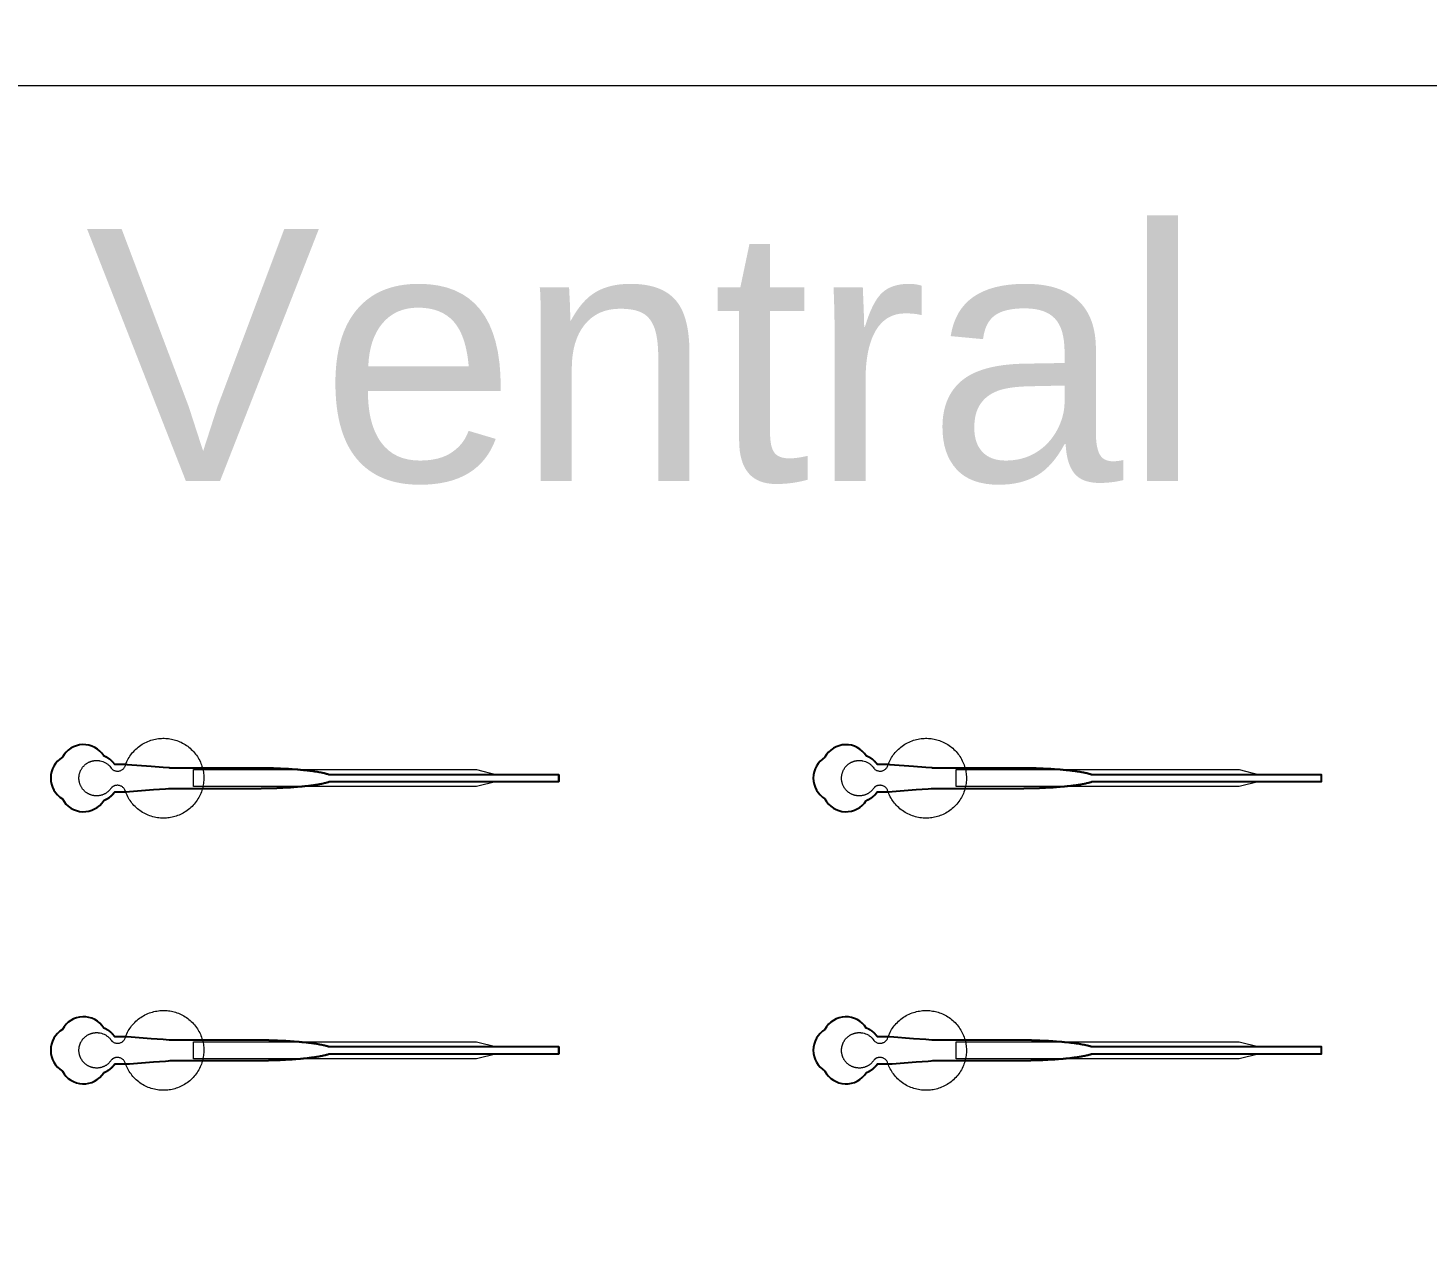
# Model space of a CAD drawing. Header units: inches. Extents: x -52997 to 52003, y -52254 to 52746.
# Drawn here: x -4545 to 5746, y 8292 to 17323 of the extents above; entities that cross this region are included whole.
import ezdxf

# ---------------------------------------------------------------- set-up
doc = ezdxf.new("R2010")
doc.units = ezdxf.units.IN
doc.header["$MEASUREMENT"] = 0
doc.layers.add('1', color=1, linetype='Continuous')
doc.layers.add('2', color=140, linetype='Continuous', lineweight=0)
doc.layers.add('3', color=90, linetype='Continuous', lineweight=0)
doc.styles.get("Standard").update_dxf_attribs({"font": 'Arial.ttf'})

msp = doc.modelspace()

# ---------------------------------------------------------------- linework, layer by layer
at = {"layer": '1'}
for points in [[(-16283, -47486), (0, -47486), (16283, -47486, 5.999107)], [(-16250, -47286), (0, -47286), (16250, -47286, 5.986812)], [(-13686, -45486), (0, -45486), (13686, -45486, 6.794322)], [(-3989, 11646), (-3988, 11647), (-3987, 11647), (-3986, 11647), (-3986, 11648), (-3985, 11648), (-3984, 11648), (-3983, 11649), (-3982, 11649), (-3981, 11649), (-3981, 11650), (-3980, 11650), (-3979, 11650), (-3978, 11651), (-3977, 11651), (-3976, 11652), (-3975, 11652), (-3975, 11653), (-3974, 11653), (-3973, 11653), (-3972, 11654), (-3971, 11654), (-3970, 11655), (-3969, 11655), (-3969, 11656), (-3968, 11656), (-3967, 11657), (-3966, 11657), (-3965, 11658), (-3964, 11658), (-3963, 11658), (-3963, 11659), (-3962, 11659), (-3961, 11660), (-3960, 11661), (-3959, 11661), (-3958, 11662), (-3957, 11662), (-3957, 11663), (-3956, 11663), (-3955, 11664), (-3954, 11664), (-3953, 11665), (-3952, 11665), (-3952, 11666), (-3951, 11667), (-3950, 11667), (-3949, 11668), (-3948, 11668), (-3947, 11669), (-3947, 11670), (-3946, 11670), (-3945, 11671), (-3944, 11671), (-3943, 11672), (-3943, 11673), (-3942, 11673), (-3941, 11674), (-3940, 11675), (-3939, 11675), (-3939, 11676), (-3938, 11677), (-3937, 11677), (-3936, 11678), (-3935, 11679), (-3935, 11679), (-3934, 11680), (-3933, 11681), (-3932, 11681), (-3932, 11682), (-3931, 11683), (-3930, 11683), (-3929, 11684), (-3929, 11685), (-3928, 11685), (-3927, 11686), (-3927, 11687), (-3926, 11688), (-3925, 11688), (-3924, 11689), (-3924, 11690), (-3923, 11690), (-3922, 11691), (-3922, 11692), (-3921, 11693), (-3920, 11693), (-3920, 11694), (-3919, 11695), (-3918, 11696), (-3918, 11696), (-3917, 11697), (-3916, 11698), (-3916, 11699), (-3915, 11699), (-3914, 11700), (-3914, 11701), (-3913, 11702), (-3913, 11702), (-3912, 11703), (-3911, 11704), (-3911, 11705), (-3910, 11705), (-3910, 11706), (-3909, 11707), (-3909, 11708), (-3908, 11709), (-3908, 11709), (-3907, 11710), (-3863, 11710), (-3842, 11710), (-3831, 11710), (-3828, 11710), (-3827, 11710), (-3827, 11710), (-3827, 11710), (-3827, 11710), (-3827, 11710), (-3827, 11710), (-3826, 11710), (-3826, 11710), (-3825, 11710), (-3824, 11710), (-3821, 11710), (-3799, 11712), (-3623, 11726), (-3534, 11732), (-3512, 11734), (-3501, 11735), (-3501, 11735), (-3501, 11735), (-3501, 11735), (-3501, 11735), (-3500, 11735), (-3500, 11735), (-3240, 11735), (-3233, 11735), (-3221, 11735), (-3120, 11735), (-2919, 11735), (-2907, 11735), (-2900, 11735), (-2897, 11735), (-2896, 11735), (-2895, 11735), (-2895, 11735), (-2895, 11735), (-2895, 11735), (-2895, 11735), (-2895, 11735), (-2894, 11735), (-2890, 11735), (-2885, 11735), (-2880, 11735), (-2876, 11735), (-2871, 11735), (-2867, 11735), (-2862, 11735), (-2857, 11735), (-2853, 11735), (-2848, 11735), (-2843, 11735), (-2838, 11735), (-2834, 11735), (-2829, 11736), (-2824, 11736), (-2819, 11736), (-2815, 11736), (-2810, 11736), (-2805, 11736), (-2800, 11736), (-2795, 11736), (-2791, 11736), (-2786, 11736), (-2781, 11736), (-2776, 11737), (-2771, 11737), (-2767, 11737), (-2762, 11737), (-2757, 11737), (-2752, 11737), (-2747, 11737), (-2742, 11738), (-2738, 11738), (-2733, 11738), (-2728, 11738), (-2723, 11738), (-2718, 11738), (-2713, 11739), (-2709, 11739), (-2704, 11739), (-2699, 11739), (-2694, 11739), (-2689, 11740), (-2685, 11740), (-2680, 11740), (-2675, 11740), (-2670, 11741), (-2665, 11741), (-2661, 11741), (-2656, 11741), (-2651, 11742), (-2647, 11742), (-2642, 11742), (-2637, 11742), (-2632, 11743), (-2628, 11743), (-2623, 11743), (-2618, 11743), (-2614, 11744), (-2609, 11744), (-2605, 11744), (-2600, 11745), (-2595, 11745), (-2593, 11745), (-2591, 11745), (-2589, 11746), (-2586, 11746), (-2584, 11746), (-2582, 11746), (-2579, 11746), (-2577, 11746), (-2575, 11747), (-2573, 11747), (-2571, 11747), (-2568, 11747), (-2566, 11747), (-2564, 11747), (-2562, 11748), (-2559, 11748), (-2557, 11748), (-2555, 11748), (-2553, 11748), (-2551, 11749), (-2549, 11749), (-2546, 11749), (-2544, 11749), (-2542, 11749), (-2540, 11750), (-2538, 11750), (-2536, 11750), (-2533, 11750), (-2531, 11750), (-2529, 11751), (-2527, 11751), (-2525, 11751), (-2523, 11751), (-2521, 11751), (-2519, 11752), (-2517, 11752), (-2515, 11752), (-2513, 11752), (-2510, 11752), (-2508, 11753), (-2506, 11753), (-2504, 11753), (-2502, 11753), (-2500, 11754), (-2498, 11754), (-2496, 11754), (-2494, 11754), (-2492, 11754), (-2490, 11755), (-2488, 11755), (-2486, 11755), (-2484, 11755), (-2482, 11756), (-2481, 11756), (-2479, 11756), (-2477, 11756), (-2475, 11757), (-2473, 11757), (-2471, 11757), (-2469, 11757), (-2467, 11757), (-2465, 11758), (-2463, 11758), (-2462, 11758), (-2460, 11758), (-2458, 11759), (-2456, 11759), (-2454, 11759), (-2452, 11759), (-2451, 11760), (-2449, 11760), (-2447, 11760), (-2445, 11760), (-2444, 11761), (-2442, 11761), (-2440, 11761), (-2438, 11761), (-2437, 11762), (-2435, 11762), (-2433, 11762), (-2431, 11762), (-2430, 11763), (-2428, 11763), (-2426, 11763), (-2425, 11763), (-2423, 11764), (-2421, 11764), (-2420, 11764), (-2418, 11765), (-2417, 11765), (-2415, 11765), (-2413, 11765), (-2412, 11766), (-2410, 11766), (-2409, 11766), (-2407, 11766), (-2406, 11767), (-2404, 11767), (-2402, 11767), (-2401, 11767), (-2399, 11768), (-2398, 11768), (-2396, 11768), (-2395, 11769), (-2394, 11769), (-2392, 11769), (-2391, 11769), (-2389, 11770), (-2388, 11770), (-2386, 11770), (-2385, 11771), (-2384, 11771), (-2382, 11771), (-2381, 11771), (-2380, 11772), (-2378, 11772), (-2377, 11772), (-2376, 11772), (-2374, 11773), (-2373, 11773), (-2372, 11773), (-2370, 11774), (-2369, 11774), (-2368, 11774), (-2367, 11775), (-2365, 11775), (-2364, 11775), (-2363, 11775), (-2362, 11776), (-2360, 11776), (-2359, 11776), (-2358, 11777), (-2357, 11777), (-2356, 11777), (-2355, 11777), (-2354, 11778), (-2352, 11778), (-2351, 11778), (-2350, 11779), (-2349, 11779), (-2348, 11779), (-2347, 11779), (-2346, 11780), (-2345, 11780), (-2344, 11780), (-2343, 11781), (-2342, 11781), (-2341, 11781), (-2340, 11782), (-2339, 11782), (-2338, 11782), (-2337, 11782), (-2336, 11783), (-2335, 11783), (-2334, 11783), (-2333, 11784), (-2332, 11784), (-2332, 11784), (-2331, 11785), (-2329, 11785), (-644, 11785), (-644, 11835), (-2329, 11835), (-2329, 11835), (-2330, 11835), (-2331, 11836), (-2332, 11836), (-2333, 11836), (-2334, 11837), (-2335, 11837), (-2336, 11837), (-2337, 11838), (-2338, 11838), (-2339, 11838), (-2340, 11838), (-2341, 11839), (-2342, 11839), (-2343, 11839), (-2344, 11840), (-2345, 11840), (-2346, 11840), (-2347, 11841), (-2348, 11841), (-2349, 11841), (-2350, 11841), (-2351, 11842), (-2352, 11842), (-2353, 11842), (-2354, 11843), (-2355, 11843), (-2357, 11843), (-2358, 11843), (-2359, 11844), (-2360, 11844), (-2361, 11844), (-2363, 11845), (-2364, 11845), (-2365, 11845), (-2366, 11846), (-2367, 11846), (-2369, 11846), (-2370, 11846), (-2371, 11847), (-2373, 11847), (-2374, 11847), (-2375, 11848), (-2376, 11848), (-2378, 11848), (-2379, 11848), (-2381, 11849), (-2382, 11849), (-2383, 11849), (-2385, 11850), (-2386, 11850), (-2387, 11850), (-2389, 11850), (-2390, 11851), (-2392, 11851), (-2393, 11851), (-2395, 11851), (-2396, 11852), (-2398, 11852), (-2399, 11852), (-2401, 11853), (-2402, 11853), (-2404, 11853), (-2405, 11853), (-2407, 11854), (-2408, 11854), (-2410, 11854), (-2411, 11854), (-2413, 11855), (-2415, 11855), (-2416, 11855), (-2418, 11856), (-2419, 11856), (-2421, 11856), (-2423, 11856), (-2424, 11857), (-2426, 11857), (-2428, 11857), (-2429, 11857), (-2431, 11858), (-2433, 11858), (-2434, 11858), (-2436, 11858), (-2438, 11859), (-2440, 11859), (-2441, 11859), (-2443, 11859), (-2445, 11860), (-2447, 11860), (-2448, 11860), (-2450, 11860), (-2452, 11861), (-2454, 11861), (-2456, 11861), (-2458, 11861), (-2459, 11862), (-2461, 11862), (-2463, 11862), (-2465, 11862), (-2467, 11863), (-2469, 11863), (-2471, 11863), (-2472, 11863), (-2474, 11864), (-2476, 11864), (-2478, 11864), (-2480, 11864), (-2482, 11864), (-2484, 11865), (-2486, 11865), (-2488, 11865), (-2490, 11865), (-2492, 11866), (-2494, 11866), (-2496, 11866), (-2498, 11866), (-2500, 11867), (-2502, 11867), (-2504, 11867), (-2506, 11867), (-2508, 11867), (-2510, 11868), (-2512, 11868), (-2514, 11868), (-2516, 11868), (-2518, 11868), (-2520, 11869), (-2522, 11869), (-2525, 11869), (-2527, 11869), (-2529, 11869), (-2531, 11870), (-2533, 11870), (-2535, 11870), (-2537, 11870), (-2539, 11870), (-2542, 11871), (-2544, 11871), (-2546, 11871), (-2548, 11871), (-2550, 11871), (-2552, 11872), (-2555, 11872), (-2557, 11872), (-2559, 11872), (-2561, 11872), (-2563, 11873), (-2566, 11873), (-2568, 11873), (-2570, 11873), (-2572, 11873), (-2574, 11873), (-2577, 11874), (-2579, 11874), (-2581, 11874), (-2583, 11874), (-2586, 11874), (-2588, 11874), (-2590, 11875), (-2592, 11875), (-2597, 11875), (-2602, 11875), (-2606, 11876), (-2611, 11876), (-2615, 11876), (-2620, 11877), (-2625, 11877), (-2629, 11877), (-2634, 11878), (-2639, 11878), (-2643, 11878), (-2648, 11878), (-2653, 11879), (-2658, 11879), (-2662, 11879), (-2667, 11879), (-2672, 11880), (-2677, 11880), (-2681, 11880), (-2686, 11880), (-2691, 11881), (-2696, 11881), (-2700, 11881), (-2705, 11881), (-2710, 11881), (-2715, 11882), (-2720, 11882), (-2724, 11882), (-2729, 11882), (-2734, 11882), (-2739, 11882), (-2744, 11883), (-2748, 11883), (-2753, 11883), (-2758, 11883), (-2763, 11883), (-2768, 11883), (-2772, 11883), (-2777, 11884), (-2782, 11884), (-2787, 11884), (-2792, 11884), (-2796, 11884), (-2801, 11884), (-2806, 11884), (-2811, 11884), (-2815, 11884), (-2820, 11884), (-2825, 11885), (-2830, 11885), (-2834, 11885), (-2839, 11885), (-2844, 11885), (-2848, 11885), (-2853, 11885), (-2858, 11885), (-2862, 11885), (-2867, 11885), (-2872, 11885), (-2876, 11885), (-2881, 11885), (-2883, 11885), (-2884, 11885), (-2884, 11885), (-2884, 11885), (-2884, 11885), (-2886, 11885), (-2892, 11885), (-2905, 11885), (-2956, 11885), (-3160, 11885), (-3211, 11885), (-3236, 11885), (-3243, 11885), (-3244, 11885), (-3500, 11885), (-3501, 11885), (-3501, 11885), (-3501, 11885), (-3501, 11885), (-3501, 11885), (-3501, 11885), (-3503, 11885), (-3508, 11886), (-3552, 11889), (-3641, 11896), (-3817, 11909), (-3823, 11910), (-3825, 11910), (-3826, 11910), (-3826, 11910), (-3827, 11910), (-3827, 11910), (-3827, 11910), (-3827, 11910), (-3827, 11910), (-3827, 11910), (-3827, 11910), (-3830, 11910), (-3835, 11910), (-3846, 11910), (-3868, 11910), (-3890, 11910), (-3901, 11910), (-3906, 11910), (-3907, 11910), (-3907, 11910), (-3907, 11910), (-3907, 11910), (-3907, 11910), (-3907, 11910), (-3907, 11910), (-3907, 11911), (-3908, 11912), (-3909, 11913), (-3910, 11914), (-3911, 11915), (-3911, 11916), (-3912, 11917), (-3913, 11918), (-3914, 11920), (-3915, 11921), (-3916, 11922), (-3917, 11923), (-3918, 11924), (-3919, 11925), (-3920, 11926), (-3921, 11927), (-3922, 11928), (-3923, 11929), (-3924, 11930), (-3925, 11932), (-3926, 11933), (-3927, 11934), (-3928, 11935), (-3929, 11936), (-3930, 11937), (-3931, 11938), (-3932, 11939), (-3933, 11940), (-3935, 11941), (-3936, 11942), (-3937, 11943), (-3938, 11944), (-3939, 11945), (-3940, 11946), (-3942, 11947), (-3943, 11948), (-3944, 11949), (-3945, 11950), (-3946, 11951), (-3948, 11951), (-3949, 11952), (-3950, 11953), (-3951, 11954), (-3953, 11955), (-3954, 11956), (-3955, 11957), (-3957, 11958), (-3958, 11958), (-3959, 11959), (-3961, 11960), (-3962, 11961), (-3963, 11962), (-3965, 11962), (-3966, 11963), (-3967, 11964), (-3969, 11965), (-3970, 11965), (-3972, 11966), (-3973, 11967), (-3974, 11968), (-3976, 11968), (-3977, 11969), (-3979, 11970), (-3980, 11970), (-3981, 11971), (-3983, 11971), (-3984, 11972), (-3986, 11973), (-3987, 11973), (-3988, 11974, 0.576044), (-4293, 11964, 0.560065), (-4293, 11658, 0.578435)], [(1617, 11646), (1618, 11647), (1619, 11647), (1619, 11647), (1620, 11648), (1621, 11648), (1622, 11648), (1623, 11649), (1624, 11649), (1624, 11649), (1625, 11650), (1626, 11650), (1627, 11650), (1628, 11651), (1629, 11651), (1630, 11652), (1630, 11652), (1631, 11653), (1632, 11653), (1633, 11653), (1634, 11654), (1635, 11654), (1636, 11655), (1636, 11655), (1637, 11656), (1638, 11656), (1639, 11657), (1640, 11657), (1641, 11658), (1642, 11658), (1642, 11658), (1643, 11659), (1644, 11659), (1645, 11660), (1646, 11661), (1647, 11661), (1648, 11662), (1648, 11662), (1649, 11663), (1650, 11663), (1651, 11664), (1652, 11664), (1653, 11665), (1653, 11665), (1654, 11666), (1655, 11667), (1656, 11667), (1657, 11668), (1658, 11668), (1658, 11669), (1659, 11670), (1660, 11670), (1661, 11671), (1662, 11671), (1663, 11672), (1663, 11673), (1664, 11673), (1665, 11674), (1666, 11675), (1666, 11675), (1667, 11676), (1668, 11677), (1669, 11677), (1670, 11678), (1670, 11679), (1671, 11679), (1672, 11680), (1673, 11681), (1673, 11681), (1674, 11682), (1675, 11683), (1676, 11683), (1676, 11684), (1677, 11685), (1678, 11685), (1679, 11686), (1679, 11687), (1680, 11688), (1681, 11688), (1681, 11689), (1682, 11690), (1683, 11690), (1684, 11691), (1684, 11692), (1685, 11693), (1686, 11693), (1686, 11694), (1687, 11695), (1688, 11696), (1688, 11696), (1689, 11697), (1690, 11698), (1690, 11699), (1691, 11699), (1691, 11700), (1692, 11701), (1693, 11702), (1693, 11702), (1694, 11703), (1694, 11704), (1695, 11705), (1696, 11705), (1696, 11706), (1697, 11707), (1697, 11708), (1698, 11709), (1698, 11709), (1699, 11710), (1743, 11710), (1764, 11710), (1775, 11710), (1778, 11710), (1779, 11710), (1779, 11710), (1779, 11710), (1779, 11710), (1779, 11710), (1779, 11710), (1779, 11710), (1780, 11710), (1780, 11710), (1782, 11710), (1785, 11710), (1807, 11712), (1983, 11726), (2072, 11732), (2094, 11734), (2105, 11735), (2105, 11735), (2105, 11735), (2105, 11735), (2105, 11735), (2105, 11735), (2106, 11735), (2366, 11735), (2373, 11735), (2385, 11735), (2486, 11735), (2687, 11735), (2699, 11735), (2706, 11735), (2709, 11735), (2710, 11735), (2711, 11735), (2711, 11735), (2711, 11735), (2711, 11735), (2711, 11735), (2711, 11735), (2712, 11735), (2716, 11735), (2721, 11735), (2725, 11735), (2730, 11735), (2735, 11735), (2739, 11735), (2744, 11735), (2749, 11735), (2753, 11735), (2758, 11735), (2763, 11735), (2767, 11735), (2772, 11735), (2777, 11736), (2782, 11736), (2786, 11736), (2791, 11736), (2796, 11736), (2801, 11736), (2806, 11736), (2810, 11736), (2815, 11736), (2820, 11736), (2825, 11736), (2830, 11737), (2834, 11737), (2839, 11737), (2844, 11737), (2849, 11737), (2854, 11737), (2859, 11737), (2863, 11738), (2868, 11738), (2873, 11738), (2878, 11738), (2883, 11738), (2888, 11738), (2892, 11739), (2897, 11739), (2902, 11739), (2907, 11739), (2912, 11739), (2916, 11740), (2921, 11740), (2926, 11740), (2931, 11740), (2936, 11741), (2940, 11741), (2945, 11741), (2950, 11741), (2955, 11742), (2959, 11742), (2964, 11742), (2969, 11742), (2973, 11743), (2978, 11743), (2983, 11743), (2987, 11743), (2992, 11744), (2997, 11744), (3001, 11744), (3006, 11745), (3011, 11745), (3013, 11745), (3015, 11745), (3017, 11746), (3020, 11746), (3022, 11746), (3024, 11746), (3026, 11746), (3029, 11746), (3031, 11747), (3033, 11747), (3035, 11747), (3038, 11747), (3040, 11747), (3042, 11747), (3044, 11748), (3046, 11748), (3049, 11748), (3051, 11748), (3053, 11748), (3055, 11749), (3057, 11749), (3060, 11749), (3062, 11749), (3064, 11749), (3066, 11750), (3068, 11750), (3070, 11750), (3072, 11750), (3075, 11750), (3077, 11751), (3079, 11751), (3081, 11751), (3083, 11751), (3085, 11751), (3087, 11752), (3089, 11752), (3091, 11752), (3093, 11752), (3095, 11752), (3097, 11753), (3099, 11753), (3102, 11753), (3104, 11753), (3106, 11754), (3108, 11754), (3110, 11754), (3112, 11754), (3114, 11754), (3116, 11755), (3118, 11755), (3119, 11755), (3121, 11755), (3123, 11756), (3125, 11756), (3127, 11756), (3129, 11756), (3131, 11757), (3133, 11757), (3135, 11757), (3137, 11757), (3139, 11757), (3141, 11758), (3142, 11758), (3144, 11758), (3146, 11758), (3148, 11759), (3150, 11759), (3152, 11759), (3153, 11759), (3155, 11760), (3157, 11760), (3159, 11760), (3161, 11760), (3162, 11761), (3164, 11761), (3166, 11761), (3168, 11761), (3169, 11762), (3171, 11762), (3173, 11762), (3174, 11762), (3176, 11763), (3178, 11763), (3180, 11763), (3181, 11763), (3183, 11764), (3184, 11764), (3186, 11764), (3188, 11765), (3189, 11765), (3191, 11765), (3193, 11765), (3194, 11766), (3196, 11766), (3197, 11766), (3199, 11766), (3200, 11767), (3202, 11767), (3203, 11767), (3205, 11767), (3206, 11768), (3208, 11768), (3209, 11768), (3211, 11769), (3212, 11769), (3214, 11769), (3215, 11769), (3217, 11770), (3218, 11770), (3219, 11770), (3221, 11771), (3222, 11771), (3224, 11771), (3225, 11771), (3226, 11772), (3228, 11772), (3229, 11772), (3230, 11772), (3232, 11773), (3233, 11773), (3234, 11773), (3236, 11774), (3237, 11774), (3238, 11774), (3239, 11775), (3241, 11775), (3242, 11775), (3243, 11775), (3244, 11776), (3245, 11776), (3247, 11776), (3248, 11777), (3249, 11777), (3250, 11777), (3251, 11777), (3252, 11778), (3253, 11778), (3255, 11778), (3256, 11779), (3257, 11779), (3258, 11779), (3259, 11779), (3260, 11780), (3261, 11780), (3262, 11780), (3263, 11781), (3264, 11781), (3265, 11781), (3266, 11782), (3267, 11782), (3268, 11782), (3269, 11782), (3270, 11783), (3271, 11783), (3272, 11783), (3273, 11784), (3273, 11784), (3274, 11784), (3275, 11785), (3277, 11785), (4962, 11785), (4962, 11835), (3277, 11835), (3276, 11835), (3276, 11835), (3275, 11836), (3274, 11836), (3273, 11836), (3272, 11837), (3271, 11837), (3270, 11837), (3269, 11838), (3268, 11838), (3267, 11838), (3266, 11838), (3265, 11839), (3264, 11839), (3263, 11839), (3262, 11840), (3261, 11840), (3260, 11840), (3259, 11841), (3258, 11841), (3257, 11841), (3256, 11841), (3255, 11842), (3254, 11842), (3253, 11842), (3252, 11843), (3250, 11843), (3249, 11843), (3248, 11843), (3247, 11844), (3246, 11844), (3245, 11844), (3243, 11845), (3242, 11845), (3241, 11845), (3240, 11846), (3238, 11846), (3237, 11846), (3236, 11846), (3235, 11847), (3233, 11847), (3232, 11847), (3231, 11848), (3229, 11848), (3228, 11848), (3227, 11848), (3225, 11849), (3224, 11849), (3223, 11849), (3221, 11850), (3220, 11850), (3218, 11850), (3217, 11850), (3216, 11851), (3214, 11851), (3213, 11851), (3211, 11851), (3210, 11852), (3208, 11852), (3207, 11852), (3205, 11853), (3204, 11853), (3202, 11853), (3201, 11853), (3199, 11854), (3198, 11854), (3196, 11854), (3194, 11854), (3193, 11855), (3191, 11855), (3190, 11855), (3188, 11856), (3186, 11856), (3185, 11856), (3183, 11856), (3182, 11857), (3180, 11857), (3178, 11857), (3177, 11857), (3175, 11858), (3173, 11858), (3171, 11858), (3170, 11858), (3168, 11859), (3166, 11859), (3164, 11859), (3163, 11859), (3161, 11860), (3159, 11860), (3157, 11860), (3156, 11860), (3154, 11861), (3152, 11861), (3150, 11861), (3148, 11861), (3147, 11862), (3145, 11862), (3143, 11862), (3141, 11862), (3139, 11863), (3137, 11863), (3135, 11863), (3133, 11863), (3132, 11864), (3130, 11864), (3128, 11864), (3126, 11864), (3124, 11864), (3122, 11865), (3120, 11865), (3118, 11865), (3116, 11865), (3114, 11866), (3112, 11866), (3110, 11866), (3108, 11866), (3106, 11867), (3104, 11867), (3102, 11867), (3100, 11867), (3098, 11867), (3096, 11868), (3094, 11868), (3092, 11868), (3090, 11868), (3088, 11868), (3086, 11869), (3083, 11869), (3081, 11869), (3079, 11869), (3077, 11869), (3075, 11870), (3073, 11870), (3071, 11870), (3069, 11870), (3066, 11870), (3064, 11871), (3062, 11871), (3060, 11871), (3058, 11871), (3056, 11871), (3054, 11872), (3051, 11872), (3049, 11872), (3047, 11872), (3045, 11872), (3043, 11873), (3040, 11873), (3038, 11873), (3036, 11873), (3034, 11873), (3031, 11873), (3029, 11874), (3027, 11874), (3025, 11874), (3022, 11874), (3020, 11874), (3018, 11874), (3016, 11875), (3013, 11875), (3009, 11875), (3004, 11875), (3000, 11876), (2995, 11876), (2991, 11876), (2986, 11877), (2981, 11877), (2977, 11877), (2972, 11878), (2967, 11878), (2963, 11878), (2958, 11878), (2953, 11879), (2948, 11879), (2944, 11879), (2939, 11879), (2934, 11880), (2929, 11880), (2925, 11880), (2920, 11880), (2915, 11881), (2910, 11881), (2905, 11881), (2901, 11881), (2896, 11881), (2891, 11882), (2886, 11882), (2881, 11882), (2877, 11882), (2872, 11882), (2867, 11882), (2862, 11883), (2857, 11883), (2853, 11883), (2848, 11883), (2843, 11883), (2838, 11883), (2833, 11883), (2829, 11884), (2824, 11884), (2819, 11884), (2814, 11884), (2809, 11884), (2805, 11884), (2800, 11884), (2795, 11884), (2790, 11884), (2786, 11884), (2781, 11885), (2776, 11885), (2772, 11885), (2767, 11885), (2762, 11885), (2757, 11885), (2753, 11885), (2748, 11885), (2744, 11885), (2739, 11885), (2734, 11885), (2730, 11885), (2725, 11885), (2723, 11885), (2722, 11885), (2722, 11885), (2722, 11885), (2722, 11885), (2720, 11885), (2714, 11885), (2701, 11885), (2650, 11885), (2446, 11885), (2395, 11885), (2369, 11885), (2363, 11885), (2361, 11885), (2106, 11885), (2105, 11885), (2105, 11885), (2105, 11885), (2105, 11885), (2105, 11885), (2105, 11885), (2103, 11885), (2098, 11886), (2054, 11889), (1965, 11896), (1789, 11909), (1783, 11910), (1780, 11910), (1780, 11910), (1779, 11910), (1779, 11910), (1779, 11910), (1779, 11910), (1779, 11910), (1779, 11910), (1779, 11910), (1779, 11910), (1776, 11910), (1771, 11910), (1760, 11910), (1738, 11910), (1716, 11910), (1705, 11910), (1700, 11910), (1699, 11910), (1699, 11910), (1699, 11910), (1699, 11910), (1699, 11910), (1699, 11910), (1699, 11910), (1699, 11911), (1698, 11912), (1697, 11913), (1696, 11914), (1695, 11915), (1694, 11916), (1694, 11917), (1693, 11918), (1692, 11920), (1691, 11921), (1690, 11922), (1689, 11923), (1688, 11924), (1687, 11925), (1686, 11926), (1685, 11927), (1684, 11928), (1683, 11929), (1682, 11930), (1681, 11932), (1680, 11933), (1679, 11934), (1678, 11935), (1677, 11936), (1676, 11937), (1675, 11938), (1674, 11939), (1673, 11940), (1671, 11941), (1670, 11942), (1669, 11943), (1668, 11944), (1667, 11945), (1666, 11946), (1664, 11947), (1663, 11948), (1662, 11949), (1661, 11950), (1659, 11951), (1658, 11951), (1657, 11952), (1656, 11953), (1654, 11954), (1653, 11955), (1652, 11956), (1651, 11957), (1649, 11958), (1648, 11958), (1647, 11959), (1645, 11960), (1644, 11961), (1643, 11962), (1641, 11962), (1640, 11963), (1638, 11964), (1637, 11965), (1636, 11965), (1634, 11966), (1633, 11967), (1631, 11968), (1630, 11968), (1629, 11969), (1627, 11970), (1626, 11970), (1624, 11971), (1623, 11971), (1622, 11972), (1620, 11973), (1619, 11973), (1617, 11974, 0.576044), (1313, 11964, 0.560065), (1313, 11658, 0.578435)], [(-3989, 9646), (-3988, 9647), (-3987, 9647), (-3986, 9647), (-3986, 9648), (-3985, 9648), (-3984, 9648), (-3983, 9649), (-3982, 9649), (-3981, 9649), (-3981, 9650), (-3980, 9650), (-3979, 9650), (-3978, 9651), (-3977, 9651), (-3976, 9652), (-3975, 9652), (-3975, 9653), (-3974, 9653), (-3973, 9653), (-3972, 9654), (-3971, 9654), (-3970, 9655), (-3969, 9655), (-3969, 9656), (-3968, 9656), (-3967, 9657), (-3966, 9657), (-3965, 9658), (-3964, 9658), (-3963, 9658), (-3963, 9659), (-3962, 9659), (-3961, 9660), (-3960, 9661), (-3959, 9661), (-3958, 9662), (-3957, 9662), (-3957, 9663), (-3956, 9663), (-3955, 9664), (-3954, 9664), (-3953, 9665), (-3952, 9665), (-3952, 9666), (-3951, 9667), (-3950, 9667), (-3949, 9668), (-3948, 9668), (-3947, 9669), (-3947, 9670), (-3946, 9670), (-3945, 9671), (-3944, 9671), (-3943, 9672), (-3943, 9673), (-3942, 9673), (-3941, 9674), (-3940, 9675), (-3939, 9675), (-3939, 9676), (-3938, 9677), (-3937, 9677), (-3936, 9678), (-3935, 9679), (-3935, 9679), (-3934, 9680), (-3933, 9681), (-3932, 9681), (-3932, 9682), (-3931, 9683), (-3930, 9683), (-3929, 9684), (-3929, 9685), (-3928, 9685), (-3927, 9686), (-3927, 9687), (-3926, 9688), (-3925, 9688), (-3924, 9689), (-3924, 9690), (-3923, 9690), (-3922, 9691), (-3922, 9692), (-3921, 9693), (-3920, 9693), (-3920, 9694), (-3919, 9695), (-3918, 9696), (-3918, 9696), (-3917, 9697), (-3916, 9698), (-3916, 9699), (-3915, 9699), (-3914, 9700), (-3914, 9701), (-3913, 9702), (-3913, 9702), (-3912, 9703), (-3911, 9704), (-3911, 9705), (-3910, 9705), (-3910, 9706), (-3909, 9707), (-3909, 9708), (-3908, 9709), (-3908, 9709), (-3907, 9710), (-3863, 9710), (-3842, 9710), (-3831, 9710), (-3828, 9710), (-3827, 9710), (-3827, 9710), (-3827, 9710), (-3827, 9710), (-3827, 9710), (-3827, 9710), (-3826, 9710), (-3826, 9710), (-3825, 9710), (-3824, 9710), (-3821, 9710), (-3799, 9712), (-3623, 9726), (-3534, 9732), (-3512, 9734), (-3501, 9735), (-3501, 9735), (-3501, 9735), (-3501, 9735), (-3501, 9735), (-3500, 9735), (-3500, 9735), (-3240, 9735), (-3233, 9735), (-3221, 9735), (-3120, 9735), (-2919, 9735), (-2907, 9735), (-2900, 9735), (-2897, 9735), (-2896, 9735), (-2895, 9735), (-2895, 9735), (-2895, 9735), (-2895, 9735), (-2895, 9735), (-2895, 9735), (-2894, 9735), (-2890, 9735), (-2885, 9735), (-2880, 9735), (-2876, 9735), (-2871, 9735), (-2867, 9735), (-2862, 9735), (-2857, 9735), (-2853, 9735), (-2848, 9735), (-2843, 9735), (-2838, 9735), (-2834, 9735), (-2829, 9736), (-2824, 9736), (-2819, 9736), (-2815, 9736), (-2810, 9736), (-2805, 9736), (-2800, 9736), (-2795, 9736), (-2791, 9736), (-2786, 9736), (-2781, 9736), (-2776, 9737), (-2771, 9737), (-2767, 9737), (-2762, 9737), (-2757, 9737), (-2752, 9737), (-2747, 9737), (-2742, 9738), (-2738, 9738), (-2733, 9738), (-2728, 9738), (-2723, 9738), (-2718, 9738), (-2713, 9739), (-2709, 9739), (-2704, 9739), (-2699, 9739), (-2694, 9739), (-2689, 9740), (-2685, 9740), (-2680, 9740), (-2675, 9740), (-2670, 9741), (-2665, 9741), (-2661, 9741), (-2656, 9741), (-2651, 9742), (-2647, 9742), (-2642, 9742), (-2637, 9742), (-2632, 9743), (-2628, 9743), (-2623, 9743), (-2618, 9743), (-2614, 9744), (-2609, 9744), (-2605, 9744), (-2600, 9745), (-2595, 9745), (-2593, 9745), (-2591, 9745), (-2589, 9746), (-2586, 9746), (-2584, 9746), (-2582, 9746), (-2579, 9746), (-2577, 9746), (-2575, 9747), (-2573, 9747), (-2571, 9747), (-2568, 9747), (-2566, 9747), (-2564, 9747), (-2562, 9748), (-2559, 9748), (-2557, 9748), (-2555, 9748), (-2553, 9748), (-2551, 9749), (-2549, 9749), (-2546, 9749), (-2544, 9749), (-2542, 9749), (-2540, 9750), (-2538, 9750), (-2536, 9750), (-2533, 9750), (-2531, 9750), (-2529, 9751), (-2527, 9751), (-2525, 9751), (-2523, 9751), (-2521, 9751), (-2519, 9752), (-2517, 9752), (-2515, 9752), (-2513, 9752), (-2510, 9752), (-2508, 9753), (-2506, 9753), (-2504, 9753), (-2502, 9753), (-2500, 9754), (-2498, 9754), (-2496, 9754), (-2494, 9754), (-2492, 9754), (-2490, 9755), (-2488, 9755), (-2486, 9755), (-2484, 9755), (-2482, 9756), (-2481, 9756), (-2479, 9756), (-2477, 9756), (-2475, 9757), (-2473, 9757), (-2471, 9757), (-2469, 9757), (-2467, 9757), (-2465, 9758), (-2463, 9758), (-2462, 9758), (-2460, 9758), (-2458, 9759), (-2456, 9759), (-2454, 9759), (-2452, 9759), (-2451, 9760), (-2449, 9760), (-2447, 9760), (-2445, 9760), (-2444, 9761), (-2442, 9761), (-2440, 9761), (-2438, 9761), (-2437, 9762), (-2435, 9762), (-2433, 9762), (-2431, 9762), (-2430, 9763), (-2428, 9763), (-2426, 9763), (-2425, 9763), (-2423, 9764), (-2421, 9764), (-2420, 9764), (-2418, 9765), (-2417, 9765), (-2415, 9765), (-2413, 9765), (-2412, 9766), (-2410, 9766), (-2409, 9766), (-2407, 9766), (-2406, 9767), (-2404, 9767), (-2402, 9767), (-2401, 9767), (-2399, 9768), (-2398, 9768), (-2396, 9768), (-2395, 9769), (-2394, 9769), (-2392, 9769), (-2391, 9769), (-2389, 9770), (-2388, 9770), (-2386, 9770), (-2385, 9771), (-2384, 9771), (-2382, 9771), (-2381, 9771), (-2380, 9772), (-2378, 9772), (-2377, 9772), (-2376, 9772), (-2374, 9773), (-2373, 9773), (-2372, 9773), (-2370, 9774), (-2369, 9774), (-2368, 9774), (-2367, 9775), (-2365, 9775), (-2364, 9775), (-2363, 9775), (-2362, 9776), (-2360, 9776), (-2359, 9776), (-2358, 9777), (-2357, 9777), (-2356, 9777), (-2355, 9777), (-2354, 9778), (-2352, 9778), (-2351, 9778), (-2350, 9779), (-2349, 9779), (-2348, 9779), (-2347, 9779), (-2346, 9780), (-2345, 9780), (-2344, 9780), (-2343, 9781), (-2342, 9781), (-2341, 9781), (-2340, 9782), (-2339, 9782), (-2338, 9782), (-2337, 9782), (-2336, 9783), (-2335, 9783), (-2334, 9783), (-2333, 9784), (-2332, 9784), (-2332, 9784), (-2331, 9785), (-2329, 9785), (-644, 9785), (-644, 9835), (-2329, 9835), (-2329, 9835), (-2330, 9835), (-2331, 9836), (-2332, 9836), (-2333, 9836), (-2334, 9837), (-2335, 9837), (-2336, 9837), (-2337, 9838), (-2338, 9838), (-2339, 9838), (-2340, 9838), (-2341, 9839), (-2342, 9839), (-2343, 9839), (-2344, 9840), (-2345, 9840), (-2346, 9840), (-2347, 9841), (-2348, 9841), (-2349, 9841), (-2350, 9841), (-2351, 9842), (-2352, 9842), (-2353, 9842), (-2354, 9843), (-2355, 9843), (-2357, 9843), (-2358, 9843), (-2359, 9844), (-2360, 9844), (-2361, 9844), (-2363, 9845), (-2364, 9845), (-2365, 9845), (-2366, 9846), (-2367, 9846), (-2369, 9846), (-2370, 9846), (-2371, 9847), (-2373, 9847), (-2374, 9847), (-2375, 9848), (-2376, 9848), (-2378, 9848), (-2379, 9848), (-2381, 9849), (-2382, 9849), (-2383, 9849), (-2385, 9850), (-2386, 9850), (-2387, 9850), (-2389, 9850), (-2390, 9851), (-2392, 9851), (-2393, 9851), (-2395, 9851), (-2396, 9852), (-2398, 9852), (-2399, 9852), (-2401, 9853), (-2402, 9853), (-2404, 9853), (-2405, 9853), (-2407, 9854), (-2408, 9854), (-2410, 9854), (-2411, 9854), (-2413, 9855), (-2415, 9855), (-2416, 9855), (-2418, 9856), (-2419, 9856), (-2421, 9856), (-2423, 9856), (-2424, 9857), (-2426, 9857), (-2428, 9857), (-2429, 9857), (-2431, 9858), (-2433, 9858), (-2434, 9858), (-2436, 9858), (-2438, 9859), (-2440, 9859), (-2441, 9859), (-2443, 9859), (-2445, 9860), (-2447, 9860), (-2448, 9860), (-2450, 9860), (-2452, 9861), (-2454, 9861), (-2456, 9861), (-2458, 9861), (-2459, 9862), (-2461, 9862), (-2463, 9862), (-2465, 9862), (-2467, 9863), (-2469, 9863), (-2471, 9863), (-2472, 9863), (-2474, 9864), (-2476, 9864), (-2478, 9864), (-2480, 9864), (-2482, 9864), (-2484, 9865), (-2486, 9865), (-2488, 9865), (-2490, 9865), (-2492, 9866), (-2494, 9866), (-2496, 9866), (-2498, 9866), (-2500, 9867), (-2502, 9867), (-2504, 9867), (-2506, 9867), (-2508, 9867), (-2510, 9868), (-2512, 9868), (-2514, 9868), (-2516, 9868), (-2518, 9868), (-2520, 9869), (-2522, 9869), (-2525, 9869), (-2527, 9869), (-2529, 9869), (-2531, 9870), (-2533, 9870), (-2535, 9870), (-2537, 9870), (-2539, 9870), (-2542, 9871), (-2544, 9871), (-2546, 9871), (-2548, 9871), (-2550, 9871), (-2552, 9872), (-2555, 9872), (-2557, 9872), (-2559, 9872), (-2561, 9872), (-2563, 9873), (-2566, 9873), (-2568, 9873), (-2570, 9873), (-2572, 9873), (-2574, 9873), (-2577, 9874), (-2579, 9874), (-2581, 9874), (-2583, 9874), (-2586, 9874), (-2588, 9874), (-2590, 9875), (-2592, 9875), (-2597, 9875), (-2602, 9875), (-2606, 9876), (-2611, 9876), (-2615, 9876), (-2620, 9877), (-2625, 9877), (-2629, 9877), (-2634, 9878), (-2639, 9878), (-2643, 9878), (-2648, 9878), (-2653, 9879), (-2658, 9879), (-2662, 9879), (-2667, 9879), (-2672, 9880), (-2677, 9880), (-2681, 9880), (-2686, 9880), (-2691, 9881), (-2696, 9881), (-2700, 9881), (-2705, 9881), (-2710, 9881), (-2715, 9882), (-2720, 9882), (-2724, 9882), (-2729, 9882), (-2734, 9882), (-2739, 9882), (-2744, 9883), (-2748, 9883), (-2753, 9883), (-2758, 9883), (-2763, 9883), (-2768, 9883), (-2772, 9883), (-2777, 9884), (-2782, 9884), (-2787, 9884), (-2792, 9884), (-2796, 9884), (-2801, 9884), (-2806, 9884), (-2811, 9884), (-2815, 9884), (-2820, 9884), (-2825, 9885), (-2830, 9885), (-2834, 9885), (-2839, 9885), (-2844, 9885), (-2848, 9885), (-2853, 9885), (-2858, 9885), (-2862, 9885), (-2867, 9885), (-2872, 9885), (-2876, 9885), (-2881, 9885), (-2883, 9885), (-2884, 9885), (-2884, 9885), (-2884, 9885), (-2884, 9885), (-2886, 9885), (-2892, 9885), (-2905, 9885), (-2956, 9885), (-3160, 9885), (-3211, 9885), (-3236, 9885), (-3243, 9885), (-3244, 9885), (-3500, 9885), (-3501, 9885), (-3501, 9885), (-3501, 9885), (-3501, 9885), (-3501, 9885), (-3501, 9885), (-3503, 9885), (-3508, 9886), (-3552, 9889), (-3641, 9896), (-3817, 9909), (-3823, 9910), (-3825, 9910), (-3826, 9910), (-3826, 9910), (-3827, 9910), (-3827, 9910), (-3827, 9910), (-3827, 9910), (-3827, 9910), (-3827, 9910), (-3827, 9910), (-3830, 9910), (-3835, 9910), (-3846, 9910), (-3868, 9910), (-3890, 9910), (-3901, 9910), (-3906, 9910), (-3907, 9910), (-3907, 9910), (-3907, 9910), (-3907, 9910), (-3907, 9910), (-3907, 9910), (-3907, 9910), (-3907, 9911), (-3908, 9912), (-3909, 9913), (-3910, 9914), (-3911, 9915), (-3911, 9916), (-3912, 9917), (-3913, 9918), (-3914, 9920), (-3915, 9921), (-3916, 9922), (-3917, 9923), (-3918, 9924), (-3919, 9925), (-3920, 9926), (-3921, 9927), (-3922, 9928), (-3923, 9929), (-3924, 9930), (-3925, 9932), (-3926, 9933), (-3927, 9934), (-3928, 9935), (-3929, 9936), (-3930, 9937), (-3931, 9938), (-3932, 9939), (-3933, 9940), (-3935, 9941), (-3936, 9942), (-3937, 9943), (-3938, 9944), (-3939, 9945), (-3940, 9946), (-3942, 9947), (-3943, 9948), (-3944, 9949), (-3945, 9950), (-3946, 9951), (-3948, 9951), (-3949, 9952), (-3950, 9953), (-3951, 9954), (-3953, 9955), (-3954, 9956), (-3955, 9957), (-3957, 9958), (-3958, 9958), (-3959, 9959), (-3961, 9960), (-3962, 9961), (-3963, 9962), (-3965, 9962), (-3966, 9963), (-3967, 9964), (-3969, 9965), (-3970, 9965), (-3972, 9966), (-3973, 9967), (-3974, 9968), (-3976, 9968), (-3977, 9969), (-3979, 9970), (-3980, 9970), (-3981, 9971), (-3983, 9971), (-3984, 9972), (-3986, 9973), (-3987, 9973), (-3988, 9974, 0.576044), (-4293, 9964, 0.560065), (-4293, 9658, 0.578435)], [(1617, 9646), (1618, 9647), (1619, 9647), (1619, 9647), (1620, 9648), (1621, 9648), (1622, 9648), (1623, 9649), (1624, 9649), (1624, 9649), (1625, 9650), (1626, 9650), (1627, 9650), (1628, 9651), (1629, 9651), (1630, 9652), (1630, 9652), (1631, 9653), (1632, 9653), (1633, 9653), (1634, 9654), (1635, 9654), (1636, 9655), (1636, 9655), (1637, 9656), (1638, 9656), (1639, 9657), (1640, 9657), (1641, 9658), (1642, 9658), (1642, 9658), (1643, 9659), (1644, 9659), (1645, 9660), (1646, 9661), (1647, 9661), (1648, 9662), (1648, 9662), (1649, 9663), (1650, 9663), (1651, 9664), (1652, 9664), (1653, 9665), (1653, 9665), (1654, 9666), (1655, 9667), (1656, 9667), (1657, 9668), (1658, 9668), (1658, 9669), (1659, 9670), (1660, 9670), (1661, 9671), (1662, 9671), (1663, 9672), (1663, 9673), (1664, 9673), (1665, 9674), (1666, 9675), (1666, 9675), (1667, 9676), (1668, 9677), (1669, 9677), (1670, 9678), (1670, 9679), (1671, 9679), (1672, 9680), (1673, 9681), (1673, 9681), (1674, 9682), (1675, 9683), (1676, 9683), (1676, 9684), (1677, 9685), (1678, 9685), (1679, 9686), (1679, 9687), (1680, 9688), (1681, 9688), (1681, 9689), (1682, 9690), (1683, 9690), (1684, 9691), (1684, 9692), (1685, 9693), (1686, 9693), (1686, 9694), (1687, 9695), (1688, 9696), (1688, 9696), (1689, 9697), (1690, 9698), (1690, 9699), (1691, 9699), (1691, 9700), (1692, 9701), (1693, 9702), (1693, 9702), (1694, 9703), (1694, 9704), (1695, 9705), (1696, 9705), (1696, 9706), (1697, 9707), (1697, 9708), (1698, 9709), (1698, 9709), (1699, 9710), (1743, 9710), (1764, 9710), (1775, 9710), (1778, 9710), (1779, 9710), (1779, 9710), (1779, 9710), (1779, 9710), (1779, 9710), (1779, 9710), (1779, 9710), (1780, 9710), (1780, 9710), (1782, 9710), (1785, 9710), (1807, 9712), (1983, 9726), (2072, 9732), (2094, 9734), (2105, 9735), (2105, 9735), (2105, 9735), (2105, 9735), (2105, 9735), (2105, 9735), (2106, 9735), (2366, 9735), (2373, 9735), (2385, 9735), (2486, 9735), (2687, 9735), (2699, 9735), (2706, 9735), (2709, 9735), (2710, 9735), (2711, 9735), (2711, 9735), (2711, 9735), (2711, 9735), (2711, 9735), (2711, 9735), (2712, 9735), (2716, 9735), (2721, 9735), (2725, 9735), (2730, 9735), (2735, 9735), (2739, 9735), (2744, 9735), (2749, 9735), (2753, 9735), (2758, 9735), (2763, 9735), (2767, 9735), (2772, 9735), (2777, 9736), (2782, 9736), (2786, 9736), (2791, 9736), (2796, 9736), (2801, 9736), (2806, 9736), (2810, 9736), (2815, 9736), (2820, 9736), (2825, 9736), (2830, 9737), (2834, 9737), (2839, 9737), (2844, 9737), (2849, 9737), (2854, 9737), (2859, 9737), (2863, 9738), (2868, 9738), (2873, 9738), (2878, 9738), (2883, 9738), (2888, 9738), (2892, 9739), (2897, 9739), (2902, 9739), (2907, 9739), (2912, 9739), (2916, 9740), (2921, 9740), (2926, 9740), (2931, 9740), (2936, 9741), (2940, 9741), (2945, 9741), (2950, 9741), (2955, 9742), (2959, 9742), (2964, 9742), (2969, 9742), (2973, 9743), (2978, 9743), (2983, 9743), (2987, 9743), (2992, 9744), (2997, 9744), (3001, 9744), (3006, 9745), (3011, 9745), (3013, 9745), (3015, 9745), (3017, 9746), (3020, 9746), (3022, 9746), (3024, 9746), (3026, 9746), (3029, 9746), (3031, 9747), (3033, 9747), (3035, 9747), (3038, 9747), (3040, 9747), (3042, 9747), (3044, 9748), (3046, 9748), (3049, 9748), (3051, 9748), (3053, 9748), (3055, 9749), (3057, 9749), (3060, 9749), (3062, 9749), (3064, 9749), (3066, 9750), (3068, 9750), (3070, 9750), (3072, 9750), (3075, 9750), (3077, 9751), (3079, 9751), (3081, 9751), (3083, 9751), (3085, 9751), (3087, 9752), (3089, 9752), (3091, 9752), (3093, 9752), (3095, 9752), (3097, 9753), (3099, 9753), (3102, 9753), (3104, 9753), (3106, 9754), (3108, 9754), (3110, 9754), (3112, 9754), (3114, 9754), (3116, 9755), (3118, 9755), (3119, 9755), (3121, 9755), (3123, 9756), (3125, 9756), (3127, 9756), (3129, 9756), (3131, 9757), (3133, 9757), (3135, 9757), (3137, 9757), (3139, 9757), (3141, 9758), (3142, 9758), (3144, 9758), (3146, 9758), (3148, 9759), (3150, 9759), (3152, 9759), (3153, 9759), (3155, 9760), (3157, 9760), (3159, 9760), (3161, 9760), (3162, 9761), (3164, 9761), (3166, 9761), (3168, 9761), (3169, 9762), (3171, 9762), (3173, 9762), (3174, 9762), (3176, 9763), (3178, 9763), (3180, 9763), (3181, 9763), (3183, 9764), (3184, 9764), (3186, 9764), (3188, 9765), (3189, 9765), (3191, 9765), (3193, 9765), (3194, 9766), (3196, 9766), (3197, 9766), (3199, 9766), (3200, 9767), (3202, 9767), (3203, 9767), (3205, 9767), (3206, 9768), (3208, 9768), (3209, 9768), (3211, 9769), (3212, 9769), (3214, 9769), (3215, 9769), (3217, 9770), (3218, 9770), (3219, 9770), (3221, 9771), (3222, 9771), (3224, 9771), (3225, 9771), (3226, 9772), (3228, 9772), (3229, 9772), (3230, 9772), (3232, 9773), (3233, 9773), (3234, 9773), (3236, 9774), (3237, 9774), (3238, 9774), (3239, 9775), (3241, 9775), (3242, 9775), (3243, 9775), (3244, 9776), (3245, 9776), (3247, 9776), (3248, 9777), (3249, 9777), (3250, 9777), (3251, 9777), (3252, 9778), (3253, 9778), (3255, 9778), (3256, 9779), (3257, 9779), (3258, 9779), (3259, 9779), (3260, 9780), (3261, 9780), (3262, 9780), (3263, 9781), (3264, 9781), (3265, 9781), (3266, 9782), (3267, 9782), (3268, 9782), (3269, 9782), (3270, 9783), (3271, 9783), (3272, 9783), (3273, 9784), (3273, 9784), (3274, 9784), (3275, 9785), (3277, 9785), (4962, 9785), (4962, 9835), (3277, 9835), (3276, 9835), (3276, 9835), (3275, 9836), (3274, 9836), (3273, 9836), (3272, 9837), (3271, 9837), (3270, 9837), (3269, 9838), (3268, 9838), (3267, 9838), (3266, 9838), (3265, 9839), (3264, 9839), (3263, 9839), (3262, 9840), (3261, 9840), (3260, 9840), (3259, 9841), (3258, 9841), (3257, 9841), (3256, 9841), (3255, 9842), (3254, 9842), (3253, 9842), (3252, 9843), (3250, 9843), (3249, 9843), (3248, 9843), (3247, 9844), (3246, 9844), (3245, 9844), (3243, 9845), (3242, 9845), (3241, 9845), (3240, 9846), (3238, 9846), (3237, 9846), (3236, 9846), (3235, 9847), (3233, 9847), (3232, 9847), (3231, 9848), (3229, 9848), (3228, 9848), (3227, 9848), (3225, 9849), (3224, 9849), (3223, 9849), (3221, 9850), (3220, 9850), (3218, 9850), (3217, 9850), (3216, 9851), (3214, 9851), (3213, 9851), (3211, 9851), (3210, 9852), (3208, 9852), (3207, 9852), (3205, 9853), (3204, 9853), (3202, 9853), (3201, 9853), (3199, 9854), (3198, 9854), (3196, 9854), (3194, 9854), (3193, 9855), (3191, 9855), (3190, 9855), (3188, 9856), (3186, 9856), (3185, 9856), (3183, 9856), (3182, 9857), (3180, 9857), (3178, 9857), (3177, 9857), (3175, 9858), (3173, 9858), (3171, 9858), (3170, 9858), (3168, 9859), (3166, 9859), (3164, 9859), (3163, 9859), (3161, 9860), (3159, 9860), (3157, 9860), (3156, 9860), (3154, 9861), (3152, 9861), (3150, 9861), (3148, 9861), (3147, 9862), (3145, 9862), (3143, 9862), (3141, 9862), (3139, 9863), (3137, 9863), (3135, 9863), (3133, 9863), (3132, 9864), (3130, 9864), (3128, 9864), (3126, 9864), (3124, 9864), (3122, 9865), (3120, 9865), (3118, 9865), (3116, 9865), (3114, 9866), (3112, 9866), (3110, 9866), (3108, 9866), (3106, 9867), (3104, 9867), (3102, 9867), (3100, 9867), (3098, 9867), (3096, 9868), (3094, 9868), (3092, 9868), (3090, 9868), (3088, 9868), (3086, 9869), (3083, 9869), (3081, 9869), (3079, 9869), (3077, 9869), (3075, 9870), (3073, 9870), (3071, 9870), (3069, 9870), (3066, 9870), (3064, 9871), (3062, 9871), (3060, 9871), (3058, 9871), (3056, 9871), (3054, 9872), (3051, 9872), (3049, 9872), (3047, 9872), (3045, 9872), (3043, 9873), (3040, 9873), (3038, 9873), (3036, 9873), (3034, 9873), (3031, 9873), (3029, 9874), (3027, 9874), (3025, 9874), (3022, 9874), (3020, 9874), (3018, 9874), (3016, 9875), (3013, 9875), (3009, 9875), (3004, 9875), (3000, 9876), (2995, 9876), (2991, 9876), (2986, 9877), (2981, 9877), (2977, 9877), (2972, 9878), (2967, 9878), (2963, 9878), (2958, 9878), (2953, 9879), (2948, 9879), (2944, 9879), (2939, 9879), (2934, 9880), (2929, 9880), (2925, 9880), (2920, 9880), (2915, 9881), (2910, 9881), (2905, 9881), (2901, 9881), (2896, 9881), (2891, 9882), (2886, 9882), (2881, 9882), (2877, 9882), (2872, 9882), (2867, 9882), (2862, 9883), (2857, 9883), (2853, 9883), (2848, 9883), (2843, 9883), (2838, 9883), (2833, 9883), (2829, 9884), (2824, 9884), (2819, 9884), (2814, 9884), (2809, 9884), (2805, 9884), (2800, 9884), (2795, 9884), (2790, 9884), (2786, 9884), (2781, 9885), (2776, 9885), (2772, 9885), (2767, 9885), (2762, 9885), (2757, 9885), (2753, 9885), (2748, 9885), (2744, 9885), (2739, 9885), (2734, 9885), (2730, 9885), (2725, 9885), (2723, 9885), (2722, 9885), (2722, 9885), (2722, 9885), (2722, 9885), (2720, 9885), (2714, 9885), (2701, 9885), (2650, 9885), (2446, 9885), (2395, 9885), (2369, 9885), (2363, 9885), (2361, 9885), (2106, 9885), (2105, 9885), (2105, 9885), (2105, 9885), (2105, 9885), (2105, 9885), (2105, 9885), (2103, 9885), (2098, 9886), (2054, 9889), (1965, 9896), (1789, 9909), (1783, 9910), (1780, 9910), (1780, 9910), (1779, 9910), (1779, 9910), (1779, 9910), (1779, 9910), (1779, 9910), (1779, 9910), (1779, 9910), (1779, 9910), (1776, 9910), (1771, 9910), (1760, 9910), (1738, 9910), (1716, 9910), (1705, 9910), (1700, 9910), (1699, 9910), (1699, 9910), (1699, 9910), (1699, 9910), (1699, 9910), (1699, 9910), (1699, 9910), (1699, 9911), (1698, 9912), (1697, 9913), (1696, 9914), (1695, 9915), (1694, 9916), (1694, 9917), (1693, 9918), (1692, 9920), (1691, 9921), (1690, 9922), (1689, 9923), (1688, 9924), (1687, 9925), (1686, 9926), (1685, 9927), (1684, 9928), (1683, 9929), (1682, 9930), (1681, 9932), (1680, 9933), (1679, 9934), (1678, 9935), (1677, 9936), (1676, 9937), (1675, 9938), (1674, 9939), (1673, 9940), (1671, 9941), (1670, 9942), (1669, 9943), (1668, 9944), (1667, 9945), (1666, 9946), (1664, 9947), (1663, 9948), (1662, 9949), (1661, 9950), (1659, 9951), (1658, 9951), (1657, 9952), (1656, 9953), (1654, 9954), (1653, 9955), (1652, 9956), (1651, 9957), (1649, 9958), (1648, 9958), (1647, 9959), (1645, 9960), (1644, 9961), (1643, 9962), (1641, 9962), (1640, 9963), (1638, 9964), (1637, 9965), (1636, 9965), (1634, 9966), (1633, 9967), (1631, 9968), (1630, 9968), (1629, 9969), (1627, 9970), (1626, 9970), (1624, 9971), (1623, 9971), (1622, 9972), (1620, 9973), (1619, 9973), (1617, 9974, 0.576044), (1313, 9964, 0.560065), (1313, 9658, 0.578435)]]:
    msp.add_lwpolyline(points, format="xyb", close=True, dxfattribs=at)
msp.add_circle((-497, 246), 52500, dxfattribs=at)
at = {"layer": '2'}
for points in [[(-16283, -47486), (0, -47486), (16283, -47486, 5.999107)], [(-16250, -47286), (0, -47286), (16250, -47286, 5.986812)], [(-13686, -45486), (0, -45486), (13686, -45486, 6.794322)]]:
    msp.add_lwpolyline(points, format="xyb", close=True, dxfattribs=at)
msp.add_lwpolyline([(31577, 16900), (31577, -19347), (-31423, -19347), (-31423, 16900)], close=True, dxfattribs=at)
msp.add_circle((-497, 246), 52500, dxfattribs=at)
for points in [[(-3932, 11740), (-3909, 11763), (-3878, 11757), (-3846, 11752), (-3832, 11723), (-3757, 11482), (-3505, 11520), (-3253, 11558), (-3253, 11810), (-3253, 12062), (-3505, 12100), (-3757, 12138), (-3832, 11897), (-3846, 11869), (-3876, 11863), (-3907, 11857), (-3930, 11879), (-3981, 11962), (-4076, 11936), (-4170, 11910), (-4171, 11812), (-4172, 11714), (-4079, 11686), (-3985, 11657), (-3932, 11740)], [(1674, 11740), (1696, 11763), (1728, 11757), (1760, 11752), (1773, 11723), (1849, 11482), (2101, 11520), (2353, 11558), (2353, 11810), (2353, 12062), (2101, 12100), (1849, 12138), (1773, 11897), (1760, 11869), (1729, 11863), (1699, 11857), (1676, 11879), (1625, 11962), (1530, 11936), (1436, 11910), (1435, 11812), (1433, 11714), (1527, 11686), (1621, 11657), (1674, 11740)], [(-3932, 9740), (-3909, 9763), (-3878, 9757), (-3846, 9752), (-3832, 9723), (-3757, 9482), (-3505, 9520), (-3253, 9558), (-3253, 9810), (-3253, 10062), (-3505, 10100), (-3757, 10138), (-3832, 9897), (-3846, 9869), (-3876, 9863), (-3907, 9857), (-3930, 9879), (-3981, 9962), (-4076, 9936), (-4170, 9910), (-4171, 9812), (-4172, 9714), (-4079, 9686), (-3985, 9657), (-3932, 9740)], [(1674, 9740), (1696, 9763), (1728, 9757), (1760, 9752), (1773, 9723), (1849, 9482), (2101, 9520), (2353, 9558), (2353, 9810), (2353, 10062), (2101, 10100), (1849, 10138), (1773, 9897), (1760, 9869), (1729, 9863), (1699, 9857), (1676, 9879), (1625, 9962), (1530, 9936), (1436, 9910), (1435, 9812), (1433, 9714), (1527, 9686), (1621, 9657), (1674, 9740)]]:
    msp.add_rational_spline(points, [1, 0.884783429184, 1, 0.884783429184, 1, 0.758252289935, 1, 0.758252289935, 1, 0.758252289935, 1, 0.758252289935, 1, 0.888941908896, 1, 0.888941908896, 1, 0.79946124759, 1, 0.79946124759, 1, 0.79946124759, 1, 0.79946124759, 1], degree=2, knots=[0, 0, 0, 0.969535, 0.969535, 1.939069, 1.939069, 3.359405, 3.359405, 4.779741, 4.779741, 6.200078, 6.200078, 7.620414, 7.620414, 8.571947, 8.571947, 9.52348, 9.52348, 10.812277, 10.812277, 12.101074, 12.101074, 13.389871, 13.389871, 14.678668, 14.678668, 14.678668], dxfattribs=at)
at = {"layer": '3'}
for points in [[(-16283, -47486), (0, -47486), (16283, -47486, 5.999107)], [(-16283, -47486), (0, -47486), (16283, -47486, 5.999107)], [(-16250, -47286), (0, -47286), (16250, -47286, 5.986812)], [(-16250, -47286), (0, -47286), (16250, -47286, 5.986812)], [(-13686, -45486), (0, -45486), (13686, -45486, 6.794322)], [(-13686, -45486), (0, -45486), (13686, -45486, 6.794322)]]:
    msp.add_lwpolyline(points, format="xyb", close=True, dxfattribs=at)
for points in [[(-3328, 11873), (-1249, 11873), (-1099, 11835), (-642, 11835), (-642, 11785), (-1099, 11785), (-1249, 11748), (-3328, 11748)], [(2278, 11873), (4357, 11873), (4507, 11835), (4964, 11835), (4964, 11785), (4507, 11785), (4357, 11748), (2278, 11748)], [(-3328, 9873), (-1249, 9873), (-1099, 9835), (-642, 9835), (-642, 9785), (-1099, 9785), (-1249, 9748), (-3328, 9748)], [(2278, 9873), (4357, 9873), (4507, 9835), (4964, 9835), (4964, 9785), (4507, 9785), (4357, 9748), (2278, 9748)]]:
    msp.add_lwpolyline(points, close=True, dxfattribs=at)
msp.add_circle((-497, 246), 52500, dxfattribs=at)
msp.add_circle((-497, 246), 52500, dxfattribs=at)

# ---------------------------------------------------------------- texts
msp.add_text('Ventral', height=1854, dxfattribs=at).set_placement((-4123, 13993))

doc.saveas('drawing.dxf')
